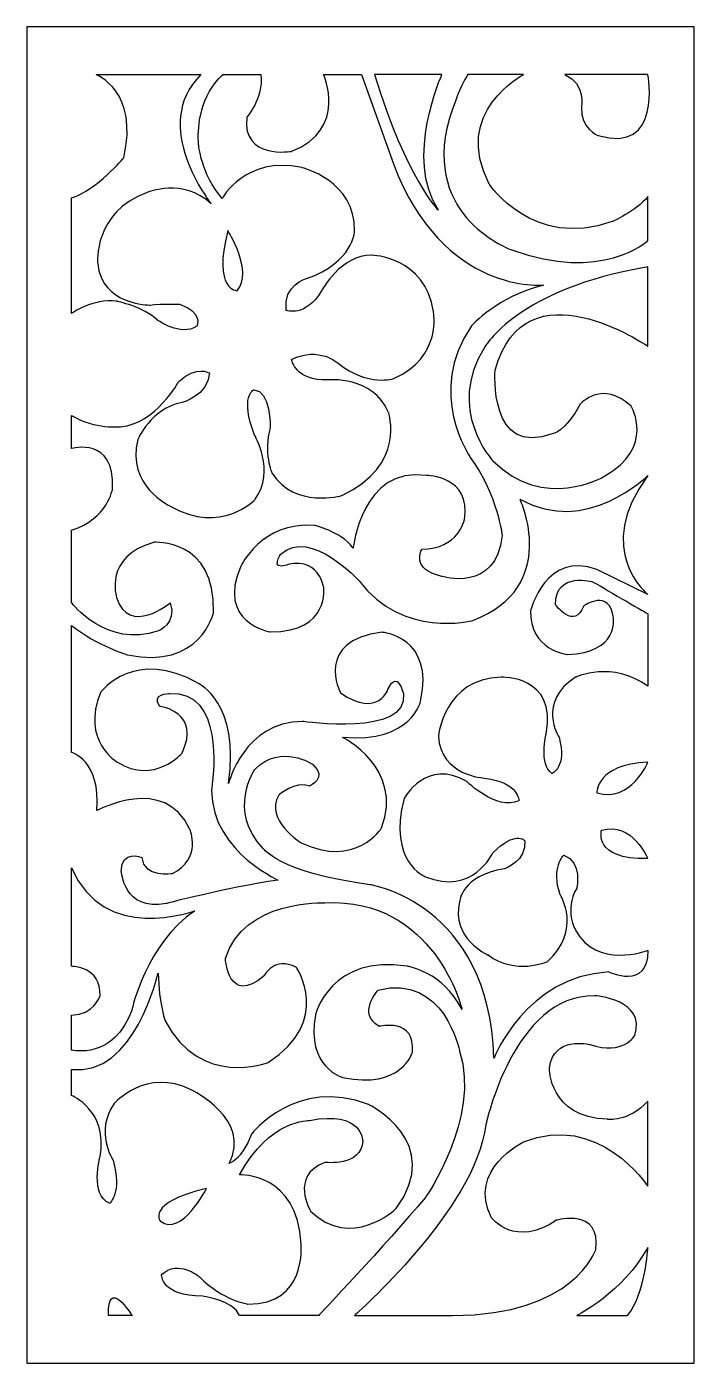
# Model space of a CAD drawing. Header units: centimetres. Extents: x -27 to -21.4, y -2.3 to 9.
import ezdxf

# ---------------------------------------------------------------- set-up
doc = ezdxf.new("R2010")
doc.units = ezdxf.units.CM
doc.header["$MEASUREMENT"] = 0
doc.layers.add('layer 1', color=7, linetype='Continuous')

msp = doc.modelspace()

# ---------------------------------------------------------------- linework, layer by layer
at = {"layer": 'layer 1', "color": 250}
for points, knots in [([(-26.99914, 9.00077), (-26.99914, 9.00077), (-21.3585, 9.00077), (-21.3585, 9.00077), (-21.3585, 9.00077), (-21.3585, 9.00077), (-21.3585, -2.28051), (-21.3585, -2.28051), (-21.3585, -2.28051), (-21.3585, -2.28051), (-26.99914, -2.28051), (-26.99914, -2.28051), (-26.99914, -2.28051), (-26.99914, -2.28051), (-26.99914, 9.00077), (-26.99914, 9.00077)], [0, 0, 0, 0, 0.2, 0.2, 0.2, 0.2, 0.4, 0.4, 0.4, 0.4, 0.6, 0.6, 0.6, 0.6, 1, 1, 1, 1]), ([(-25.34075, 8.59681), (-25.34075, 8.59681), (-25.5738, 8.41822), (-25.54717, 8.01), (-25.54717, 8.01), (-25.54717, 8.01), (-25.52719, 7.75486), (-25.3474, 7.55075), (-25.3474, 7.55075), (-25.3474, 7.55075), (-25.1543, 7.91432), (-24.67487, 7.81227), (-24.67487, 7.81227), (-24.67487, 7.81227), (-24.22208, 7.70383), (-24.22874, 7.27648), (-24.22874, 7.27648), (-24.22874, 7.27648), (-24.23539, 7.01496), (-24.63492, 6.87464), (-24.63492, 6.87464), (-24.63492, 6.87464), (-24.83468, 6.82361), (-24.80805, 6.60675), (-24.80805, 6.60675), (-24.80805, 6.60675), (-24.64158, 6.54296), (-24.5084, 6.77258), (-24.5084, 6.77258), (-24.5084, 6.77258), (-24.34193, 7.07875), (-24.08225, 7.07237), (-24.08225, 7.07237), (-24.08225, 7.07237), (-23.62945, 7.05962), (-23.56286, 6.59399), (-23.56286, 6.59399), (-23.56286, 6.59399), (-23.48296, 6.21766), (-23.8958, 6.03268), (-23.8958, 6.03268), (-23.8958, 6.03268), (-24.10888, 5.95615), (-24.36857, 6.16026), (-24.36857, 6.16026), (-24.36857, 6.16026), (-24.52838, 6.30696), (-24.76144, 6.19215), (-24.76144, 6.19215), (-24.76144, 6.19215), (-24.72814, 6.00717), (-24.45513, 6.01993), (-24.45513, 6.01993), (-24.45513, 6.01993), (-24.07558, 6.0582), (-23.94241, 5.74566), (-23.94241, 5.74566), (-23.94241, 5.74566), (-23.78926, 5.29917), (-24.33528, 5.04403), (-24.33528, 5.04403), (-24.33528, 5.04403), (-24.7348, 4.92922), (-24.9279, 5.23538), (-24.9279, 5.23538), (-24.9279, 5.23538), (-25.00115, 5.40122), (-24.94122, 5.61809), (-24.94122, 5.61809), (-24.94122, 5.61809), (-24.93456, 5.93063), (-25.08105, 5.93701), (-25.08105, 5.93701), (-25.08105, 5.93701), (-25.20091, 5.8796), (-25.0744, 5.5543), (-25.0744, 5.5543), (-25.0744, 5.5543), (-24.89461, 5.25452), (-25.06774, 5.01214), (-25.06774, 5.01214), (-25.06774, 5.01214), (-25.35406, 4.70598), (-25.78688, 4.95473), (-25.78688, 4.95473), (-25.78688, 4.95473), (-26.15977, 5.12695), (-26.05989, 5.51604), (-26.05989, 5.51604), (-26.05989, 5.51604), (-25.95335, 5.77755), (-25.687, 5.82858), (-25.687, 5.82858), (-25.687, 5.82858), (-25.46726, 5.88598), (-25.45394, 6.07734), (-25.45394, 6.07734), (-25.45394, 6.07734), (-25.56049, 6.1475), (-25.71364, 6.00717), (-25.71364, 6.00717), (-25.71364, 6.00717), (-25.90674, 5.64998), (-26.20638, 5.62447), (-26.20638, 5.62447), (-26.20638, 5.62447), (-26.4203, 5.59896), (-26.61964, 5.72015), (-26.61964, 5.72015), (-26.61964, 5.72015), (-26.61964, 5.43949), (-26.61964, 5.43949), (-26.61964, 5.43949), (-26.61964, 5.43949), (-26.25299, 5.54793), (-26.27297, 5.10144), (-26.27297, 5.10144), (-26.27297, 5.10144), (-26.31377, 4.8463), (-26.61964, 4.75062), (-26.61964, 4.75062), (-26.61964, 4.75062), (-26.61964, 4.1383), (-26.61964, 4.1383), (-26.61964, 4.1383), (-26.61964, 4.1383), (-26.32624, 3.74921), (-25.88676, 3.90229), (-25.88676, 3.90229), (-25.88676, 3.90229), (-25.72695, 3.9597), (-25.78688, 4.1383), (-25.78688, 4.1383), (-25.78688, 4.1383), (-26.13314, 3.85127), (-26.23967, 4.18294), (-26.23967, 4.18294), (-26.23967, 4.18294), (-26.35287, 4.52738), (-25.92671, 4.64857), (-25.92671, 4.64857), (-25.92671, 4.64857), (-25.40068, 4.68684), (-25.42065, 4.05538), (-25.42065, 4.05538), (-25.42065, 4.05538), (-25.53385, 3.57062), (-26.14645, 3.69819), (-26.14645, 3.69819), (-26.14645, 3.69819), (-26.40033, 3.77472), (-26.61964, 3.94694), (-26.61964, 3.94694), (-26.61964, 3.94694), (-26.61964, 2.87536), (-26.61964, 2.87536), (-26.61964, 2.87536), (-26.61964, 2.87536), (-26.37285, 2.81158), (-26.40615, 2.38423), (-26.40615, 2.38423), (-26.40615, 2.38423), (-25.83349, 2.69677), (-25.62041, 2.22477), (-25.62041, 2.22477), (-25.62041, 2.22477), (-25.51388, 1.98239), (-25.7669, 1.85482), (-25.7669, 1.85482), (-25.7669, 1.85482), (-26.01328, 1.81655), (-26.0266, 1.98876), (-26.0266, 1.98876), (-26.0266, 1.98876), (-26.19972, 2.05893), (-26.19972, 1.87395), (-26.19972, 1.87395), (-26.19972, 1.87395), (-26.17975, 1.52952), (-25.82017, 1.59968), (-25.82017, 1.59968), (-25.82017, 1.59968), (-25.31411, 1.73363), (-24.87463, 1.79741), (-24.87463, 1.79741), (-24.87463, 1.79741), (-25.52053, 2.09082), (-25.42731, 2.6585), (-25.42731, 2.6585), (-25.42731, 2.6585), (-25.32743, 3.40478), (-25.79354, 3.37289), (-25.79354, 3.37289), (-25.79354, 3.37289), (-25.95335, 3.37289), (-25.87345, 3.26445), (-25.87345, 3.26445), (-25.87345, 3.26445), (-25.52053, 3.21342), (-25.687, 2.86899), (-25.687, 2.86899), (-25.687, 2.86899), (-25.92006, 2.6011), (-26.23302, 2.79245), (-26.23302, 2.79245), (-26.23302, 2.79245), (-26.54598, 2.97104), (-26.37285, 3.38564), (-26.37285, 3.38564), (-26.37285, 3.38564), (-26.07987, 3.76834), (-25.54717, 3.45581), (-25.54717, 3.45581), (-25.54717, 3.45581), (-25.19425, 3.29634), (-25.29414, 2.61385), (-25.29414, 2.61385), (-25.29414, 2.61385), (-25.16096, 3.13688), (-24.66822, 3.13688), (-24.66822, 3.13688), (-24.66822, 3.13688), (-23.76928, 3.00294), (-23.8159, 3.37289), (-23.8159, 3.37289), (-23.8159, 3.37289), (-23.86917, 3.577), (-23.94241, 3.41753), (-23.94241, 3.41753), (-23.94241, 3.41753), (-24.02232, 3.15602), (-24.34859, 3.37926), (-24.34859, 3.37926), (-24.34859, 3.37926), (-24.57499, 3.81937), (-23.99568, 3.88953), (-23.99568, 3.88953), (-23.99568, 3.88953), (-23.55086, 3.85445), (-23.67079, 3.3091), (-23.67079, 3.3091), (-23.67079, 3.3091), (-23.74075, 2.9551), (-24.33039, 3.00294), (-24.33039, 3.00294), (-24.33039, 3.00294), (-23.81071, 2.74461), (-24.00059, 2.23753), (-24.00059, 2.23753), (-24.00059, 2.23753), (-24.22046, 1.89309), (-24.68018, 2.11315), (-24.68018, 2.11315), (-24.68018, 2.11315), (-24.98999, 2.3045), (-24.87006, 2.51498), (-24.87006, 2.51498), (-24.87006, 2.51498), (-24.73015, 2.63936), (-24.61022, 2.59153), (-24.61022, 2.59153), (-24.61022, 2.59153), (-24.45032, 2.6585), (-24.58024, 2.77331), (-24.58024, 2.77331), (-24.58024, 2.77331), (-24.85008, 2.9551), (-25.06995, 2.73504), (-25.06995, 2.73504), (-25.06995, 2.73504), (-25.3098, 2.38104), (-24.99999, 2.06531), (-24.99999, 2.06531), (-24.99999, 2.06531), (-24.88006, 1.86439), (-24.10053, 1.75914), (-24.10053, 1.75914), (-24.10053, 1.75914), (-23.09114, 1.60606), (-23.05116, 0.29529), (-23.05116, 0.29529), (-23.05116, 0.29529), (-22.78133, 0.98417), (-22.08174, 1.02244), (-22.08174, 1.02244), (-22.08174, 1.02244), (-21.75117, 0.85978), (-21.75117, 1.20422), (-21.75117, 1.20422), (-21.75117, 1.20422), (-22.19168, 1.04157), (-22.36158, 1.37644), (-22.36158, 1.37644), (-22.36158, 1.37644), (-22.46152, 1.53909), (-22.35158, 1.73044), (-22.35158, 1.73044), (-22.35158, 1.73044), (-22.30161, 1.9505), (-22.46152, 2.0079), (-22.46152, 2.0079), (-22.46152, 2.0079), (-22.57145, 1.90266), (-22.4915, 1.67304), (-22.4915, 1.67304), (-22.4915, 1.67304), (-22.30161, 1.37644), (-22.60143, 1.10855), (-22.60143, 1.10855), (-22.60143, 1.10855), (-22.87127, 0.99373), (-23.10113, 1.16595), (-23.10113, 1.16595), (-23.10113, 1.16595), (-23.42094, 1.30946), (-23.34099, 1.61563), (-23.34099, 1.61563), (-23.34099, 1.61563), (-23.33099, 1.83568), (-22.96122, 1.89309), (-22.96122, 1.89309), (-22.96122, 1.89309), (-22.77133, 1.96006), (-22.79132, 2.13228), (-22.79132, 2.13228), (-22.79132, 2.13228), (-22.87127, 2.21839), (-23.06115, 2.02704), (-23.06115, 2.02704), (-23.06115, 2.02704), (-23.23106, 1.66347), (-23.63081, 1.82612), (-23.63081, 1.82612), (-23.63081, 1.82612), (-23.95062, 1.9505), (-23.81071, 2.48628), (-23.81071, 2.48628), (-23.81071, 2.48628), (-23.62082, 2.83072), (-23.28102, 2.6298), (-23.28102, 2.6298), (-23.28102, 2.6298), (-23.03117, 2.38104), (-22.84129, 2.46715), (-22.84129, 2.46715), (-22.84129, 2.46715), (-22.83129, 2.62023), (-23.13111, 2.6585), (-23.13111, 2.6585), (-23.13111, 2.6585), (-23.50089, 2.67764), (-23.52088, 3.01251), (-23.52088, 3.01251), (-23.52088, 3.01251), (-23.47091, 3.50045), (-22.9912, 3.51002), (-22.9912, 3.51002), (-22.9912, 3.51002), (-22.51149, 3.52915), (-22.61143, 3.03164), (-22.61143, 3.03164), (-22.61143, 3.03164), (-22.67139, 2.77331), (-22.56145, 2.69677), (-22.56145, 2.69677), (-22.56145, 2.69677), (-22.43154, 2.75418), (-22.50149, 3.00294), (-22.50149, 3.00294), (-22.50149, 3.00294), (-22.69138, 3.29953), (-22.36158, 3.51002), (-22.36158, 3.51002), (-22.36158, 3.51002), (-22.05022, 3.65353), (-21.75117, 3.43348), (-21.75117, 3.43348), (-21.75117, 3.43348), (-21.75117, 4.04581), (-21.75117, 4.04581), (-21.75117, 4.04581), (-21.75117, 4.04581), (-22.08174, 4.23716), (-22.21167, 4.3137), (-22.21167, 4.3137), (-22.21167, 4.3137), (-22.53147, 4.40938), (-22.53147, 4.12235), (-22.53147, 4.12235), (-22.53147, 4.12235), (-22.37157, 3.90229), (-22.29162, 4.11278), (-22.29162, 4.11278), (-22.29162, 4.11278), (-22.07175, 4.26586), (-22.04177, 4.00754), (-22.04177, 4.00754), (-22.04177, 4.00754), (-21.9918, 3.72051), (-22.43154, 3.70137), (-22.43154, 3.70137), (-22.43154, 3.70137), (-22.75134, 3.73964), (-22.74135, 4.07451), (-22.74135, 4.07451), (-22.74135, 4.07451), (-22.6122, 4.5816), (-22.18169, 4.41895), (-22.18169, 4.41895), (-22.18169, 4.41895), (-21.75117, 4.20846), (-21.75117, 4.20846), (-21.75117, 4.20846), (-21.75117, 4.20846), (-22.22011, 4.5816), (-21.75117, 5.21306), (-21.75117, 5.21306), (-21.75117, 5.21306), (-22.27163, 4.69641), (-22.83129, 5.01214), (-22.83129, 5.01214), (-22.83129, 5.01214), (-22.48151, 4.27543), (-23.23106, 3.9884), (-23.23106, 3.9884), (-23.23106, 3.9884), (-23.8207, 3.83532), (-24.19047, 4.32327), (-24.19047, 4.32327), (-24.19047, 4.32327), (-24.60023, 4.77295), (-24.85008, 4.55289), (-24.85008, 4.55289), (-24.85008, 4.55289), (-24.95002, 4.40938), (-24.80011, 4.45721), (-24.80011, 4.45721), (-24.80011, 4.45721), (-24.56026, 4.54332), (-24.49029, 4.27543), (-24.49029, 4.27543), (-24.49029, 4.27543), (-24.43033, 3.89272), (-24.94002, 3.89272), (-24.94002, 3.89272), (-24.94002, 3.89272), (-25.39975, 3.96927), (-25.18987, 4.44765), (-25.18987, 4.44765), (-25.18987, 4.44765), (-25.01998, 4.82079), (-24.57025, 4.79208), (-24.57025, 4.79208), (-24.57025, 4.79208), (-24.35038, 4.74425), (-24.24045, 4.60073), (-24.24045, 4.60073), (-24.24045, 4.60073), (-24.17049, 5.2896), (-23.62082, 5.21306), (-23.62082, 5.21306), (-23.62082, 5.21306), (-23.24105, 5.21306), (-23.30101, 4.83992), (-23.30101, 4.83992), (-23.30101, 4.83992), (-23.35098, 4.59116), (-23.66079, 4.59116), (-23.66079, 4.59116), (-23.66079, 4.59116), (-23.76074, 4.41895), (-23.4909, 4.36154), (-23.4909, 4.36154), (-23.4909, 4.36154), (-23.03117, 4.21802), (-22.98121, 4.70598), (-22.98121, 4.70598), (-22.98121, 4.70598), (-23.02118, 5.05041), (-23.25104, 5.36614), (-23.25104, 5.36614), (-23.25104, 5.36614), (-23.63081, 5.9115), (-23.24105, 6.47598), (-23.24105, 6.47598), (-23.24105, 6.47598), (-23.02118, 6.72475), (-22.63141, 6.82042), (-22.63141, 6.82042), (-22.63141, 6.82042), (-23.4809, 6.73431), (-23.90065, 7.84416), (-23.90065, 7.84416), (-23.90065, 7.84416), (-24.17049, 8.59681), (-24.17049, 8.59681), (-24.17049, 8.59681), (-24.17049, 8.59681), (-24.49029, 8.59681), (-24.49029, 8.59681), (-24.49029, 8.59681), (-24.49029, 8.59681), (-24.28042, 8.14076), (-24.76013, 7.94941), (-24.76013, 7.94941), (-24.76013, 7.94941), (-25.17988, 7.87605), (-25.1399, 8.23643), (-25.1399, 8.23643), (-25.1399, 8.23643), (-24.99999, 8.39271), (-25.01998, 8.59681), (-25.01998, 8.59681), (-25.01998, 8.59681), (-25.34075, 8.59681), (-25.34075, 8.59681)], [0, 0, 0, 0, 0.00769231, 0.00769231, 0.00769231, 0.00769231, 0.01538462, 0.01538462, 0.01538462, 0.01538462, 0.02307692, 0.02307692, 0.02307692, 0.02307692, 0.03076923, 0.03076923, 0.03076923, 0.03076923, 0.03846154, 0.03846154, 0.03846154, 0.03846154, 0.04615385, 0.04615385, 0.04615385, 0.04615385, 0.05384615, 0.05384615, 0.05384615, 0.05384615, 0.06153846, 0.06153846, 0.06153846, 0.06153846, 0.06923077, 0.06923077, 0.06923077, 0.06923077, 0.07692308, 0.07692308, 0.07692308, 0.07692308, 0.08461538, 0.08461538, 0.08461538, 0.08461538, 0.09230769, 0.09230769, 0.09230769, 0.09230769, 0.1, 0.1, 0.1, 0.1, 0.10769231, 0.10769231, 0.10769231, 0.10769231, 0.11538462, 0.11538462, 0.11538462, 0.11538462, 0.12307692, 0.12307692, 0.12307692, 0.12307692, 0.13076923, 0.13076923, 0.13076923, 0.13076923, 0.13846154, 0.13846154, 0.13846154, 0.13846154, 0.14615385, 0.14615385, 0.14615385, 0.14615385, 0.15384615, 0.15384615, 0.15384615, 0.15384615, 0.16153846, 0.16153846, 0.16153846, 0.16153846, 0.16923077, 0.16923077, 0.16923077, 0.16923077, 0.17692308, 0.17692308, 0.17692308, 0.17692308, 0.18461538, 0.18461538, 0.18461538, 0.18461538, 0.19230769, 0.19230769, 0.19230769, 0.19230769, 0.2, 0.2, 0.2, 0.2, 0.20769231, 0.20769231, 0.20769231, 0.20769231, 0.21538462, 0.21538462, 0.21538462, 0.21538462, 0.22307692, 0.22307692, 0.22307692, 0.22307692, 0.23076923, 0.23076923, 0.23076923, 0.23076923, 0.23846154, 0.23846154, 0.23846154, 0.23846154, 0.24615385, 0.24615385, 0.24615385, 0.24615385, 0.25384615, 0.25384615, 0.25384615, 0.25384615, 0.26153846, 0.26153846, 0.26153846, 0.26153846, 0.26923077, 0.26923077, 0.26923077, 0.26923077, 0.27692308, 0.27692308, 0.27692308, 0.27692308, 0.28461538, 0.28461538, 0.28461538, 0.28461538, 0.29230769, 0.29230769, 0.29230769, 0.29230769, 0.3, 0.3, 0.3, 0.3, 0.30769231, 0.30769231, 0.30769231, 0.30769231, 0.31538462, 0.31538462, 0.31538462, 0.31538462, 0.32307692, 0.32307692, 0.32307692, 0.32307692, 0.33076923, 0.33076923, 0.33076923, 0.33076923, 0.33846154, 0.33846154, 0.33846154, 0.33846154, 0.34615385, 0.34615385, 0.34615385, 0.34615385, 0.35384615, 0.35384615, 0.35384615, 0.35384615, 0.36153846, 0.36153846, 0.36153846, 0.36153846, 0.36923077, 0.36923077, 0.36923077, 0.36923077, 0.37692308, 0.37692308, 0.37692308, 0.37692308, 0.38461538, 0.38461538, 0.38461538, 0.38461538, 0.39230769, 0.39230769, 0.39230769, 0.39230769, 0.4, 0.4, 0.4, 0.4, 0.40769231, 0.40769231, 0.40769231, 0.40769231, 0.41538462, 0.41538462, 0.41538462, 0.41538462, 0.42307692, 0.42307692, 0.42307692, 0.42307692, 0.43076923, 0.43076923, 0.43076923, 0.43076923, 0.43846154, 0.43846154, 0.43846154, 0.43846154, 0.44615385, 0.44615385, 0.44615385, 0.44615385, 0.45384615, 0.45384615, 0.45384615, 0.45384615, 0.46153846, 0.46153846, 0.46153846, 0.46153846, 0.46923077, 0.46923077, 0.46923077, 0.46923077, 0.47692308, 0.47692308, 0.47692308, 0.47692308, 0.48461538, 0.48461538, 0.48461538, 0.48461538, 0.49230769, 0.49230769, 0.49230769, 0.49230769, 0.5, 0.5, 0.5, 0.5, 0.50769231, 0.50769231, 0.50769231, 0.50769231, 0.51538462, 0.51538462, 0.51538462, 0.51538462, 0.52307692, 0.52307692, 0.52307692, 0.52307692, 0.53076923, 0.53076923, 0.53076923, 0.53076923, 0.53846154, 0.53846154, 0.53846154, 0.53846154, 0.54615385, 0.54615385, 0.54615385, 0.54615385, 0.55384615, 0.55384615, 0.55384615, 0.55384615, 0.56153846, 0.56153846, 0.56153846, 0.56153846, 0.56923077, 0.56923077, 0.56923077, 0.56923077, 0.57692308, 0.57692308, 0.57692308, 0.57692308, 0.58461538, 0.58461538, 0.58461538, 0.58461538, 0.59230769, 0.59230769, 0.59230769, 0.59230769, 0.6, 0.6, 0.6, 0.6, 0.60769231, 0.60769231, 0.60769231, 0.60769231, 0.61538462, 0.61538462, 0.61538462, 0.61538462, 0.62307692, 0.62307692, 0.62307692, 0.62307692, 0.63076923, 0.63076923, 0.63076923, 0.63076923, 0.63846154, 0.63846154, 0.63846154, 0.63846154, 0.64615385, 0.64615385, 0.64615385, 0.64615385, 0.65384615, 0.65384615, 0.65384615, 0.65384615, 0.66153846, 0.66153846, 0.66153846, 0.66153846, 0.66923077, 0.66923077, 0.66923077, 0.66923077, 0.67692308, 0.67692308, 0.67692308, 0.67692308, 0.68461538, 0.68461538, 0.68461538, 0.68461538, 0.69230769, 0.69230769, 0.69230769, 0.69230769, 0.7, 0.7, 0.7, 0.7, 0.70769231, 0.70769231, 0.70769231, 0.70769231, 0.71538462, 0.71538462, 0.71538462, 0.71538462, 0.72307692, 0.72307692, 0.72307692, 0.72307692, 0.73076923, 0.73076923, 0.73076923, 0.73076923, 0.73846154, 0.73846154, 0.73846154, 0.73846154, 0.74615385, 0.74615385, 0.74615385, 0.74615385, 0.75384615, 0.75384615, 0.75384615, 0.75384615, 0.76153846, 0.76153846, 0.76153846, 0.76153846, 0.76923077, 0.76923077, 0.76923077, 0.76923077, 0.77692308, 0.77692308, 0.77692308, 0.77692308, 0.78461538, 0.78461538, 0.78461538, 0.78461538, 0.79230769, 0.79230769, 0.79230769, 0.79230769, 0.8, 0.8, 0.8, 0.8, 0.80769231, 0.80769231, 0.80769231, 0.80769231, 0.81538462, 0.81538462, 0.81538462, 0.81538462, 0.82307692, 0.82307692, 0.82307692, 0.82307692, 0.83076923, 0.83076923, 0.83076923, 0.83076923, 0.83846154, 0.83846154, 0.83846154, 0.83846154, 0.84615385, 0.84615385, 0.84615385, 0.84615385, 0.85384615, 0.85384615, 0.85384615, 0.85384615, 0.86153846, 0.86153846, 0.86153846, 0.86153846, 0.86923077, 0.86923077, 0.86923077, 0.86923077, 0.87692308, 0.87692308, 0.87692308, 0.87692308, 0.88461538, 0.88461538, 0.88461538, 0.88461538, 0.89230769, 0.89230769, 0.89230769, 0.89230769, 0.9, 0.9, 0.9, 0.9, 0.90769231, 0.90769231, 0.90769231, 0.90769231, 0.91538462, 0.91538462, 0.91538462, 0.91538462, 0.92307692, 0.92307692, 0.92307692, 0.92307692, 0.93076923, 0.93076923, 0.93076923, 0.93076923, 0.93846154, 0.93846154, 0.93846154, 0.93846154, 0.94615385, 0.94615385, 0.94615385, 0.94615385, 0.95384615, 0.95384615, 0.95384615, 0.95384615, 0.96153846, 0.96153846, 0.96153846, 0.96153846, 0.96923077, 0.96923077, 0.96923077, 0.96923077, 0.97692308, 0.97692308, 0.97692308, 0.97692308, 0.98461538, 0.98461538, 0.98461538, 0.98461538, 1, 1, 1, 1]), ([(-26.4128, 8.59681), (-26.4128, 8.59681), (-26.04657, 8.45649), (-26.17975, 7.89519), (-26.17975, 7.89519), (-26.17975, 7.89519), (-26.40699, 7.62092), (-26.61964, 7.55713), (-26.61964, 7.55713), (-26.61964, 7.55713), (-26.61964, 6.58123), (-26.61964, 6.58123), (-26.61964, 6.58123), (-26.61964, 6.58123), (-26.43944, 6.7088), (-26.23967, 6.68328), (-26.23967, 6.68328), (-26.23967, 6.68328), (-26.01328, 6.63864), (-25.89342, 6.52383), (-25.89342, 6.52383), (-25.89342, 6.52383), (-25.70032, 6.3835), (-25.56049, 6.4728), (-25.56049, 6.4728), (-25.56049, 6.4728), (-25.50721, 6.59399), (-25.70698, 6.65777), (-25.70698, 6.65777), (-25.70698, 6.65777), (-25.85347, 6.66415), (-25.96001, 6.65139), (-25.96001, 6.65139), (-25.96001, 6.65139), (-26.36619, 6.65139), (-26.39948, 7.00221), (-26.39948, 7.00221), (-26.39948, 7.00221), (-26.43944, 7.43594), (-25.97999, 7.60178), (-25.97999, 7.60178), (-25.97999, 7.60178), (-25.68034, 7.72935), (-25.44063, 7.5061), (-25.44063, 7.5061), (-25.44063, 7.5061), (-25.96667, 8.16946), (-25.52719, 8.59681), (-25.52719, 8.59681), (-25.52719, 8.59681), (-26.4128, 8.59681), (-26.4128, 8.59681)], [0, 0, 0, 0, 0.07142857, 0.07142857, 0.07142857, 0.07142857, 0.14285714, 0.14285714, 0.14285714, 0.14285714, 0.21428571, 0.21428571, 0.21428571, 0.21428571, 0.28571429, 0.28571429, 0.28571429, 0.28571429, 0.35714286, 0.35714286, 0.35714286, 0.35714286, 0.42857143, 0.42857143, 0.42857143, 0.42857143, 0.5, 0.5, 0.5, 0.5, 0.57142857, 0.57142857, 0.57142857, 0.57142857, 0.64285714, 0.64285714, 0.64285714, 0.64285714, 0.71428571, 0.71428571, 0.71428571, 0.71428571, 0.78571429, 0.78571429, 0.78571429, 0.78571429, 0.85714286, 0.85714286, 0.85714286, 0.85714286, 1, 1, 1, 1]), ([(-24.06056, 8.59681), (-24.06056, 8.59681), (-23.4909, 8.59681), (-23.4909, 8.59681), (-23.4909, 8.59681), (-23.4909, 8.59681), (-23.81071, 7.892), (-23.52088, 7.45189), (-23.52088, 7.45189), (-23.52088, 7.45189), (-23.79072, 7.71659), (-24.06056, 8.59681)], [0, 0, 0, 0, 0.25, 0.25, 0.25, 0.25, 0.5, 0.5, 0.5, 0.5, 1, 1, 1, 1]), ([(-22.80131, 8.59681), (-22.80131, 8.59681), (-23.41094, 8.28427), (-23.09114, 7.67194), (-23.09114, 7.67194), (-23.09114, 7.67194), (-22.72136, 7.11702), (-22.05176, 7.35621), (-22.05176, 7.35621), (-22.05176, 7.35621), (-21.85034, 7.44232), (-21.75117, 7.5667), (-21.75117, 7.5667), (-21.75117, 7.5667), (-21.75117, 7.19356), (-21.75117, 7.19356), (-21.75117, 7.19356), (-21.75117, 7.19356), (-22.14171, 6.83956), (-22.90125, 7.11702), (-22.90125, 7.11702), (-22.90125, 7.11702), (-23.66079, 7.38492), (-23.43093, 8.2173), (-23.43093, 8.2173), (-23.43093, 8.2173), (-23.34099, 8.50752), (-23.27103, 8.59681), (-23.27103, 8.59681), (-23.27103, 8.59681), (-22.80131, 8.59681), (-22.80131, 8.59681)], [0, 0, 0, 0, 0.11111111, 0.11111111, 0.11111111, 0.11111111, 0.22222222, 0.22222222, 0.22222222, 0.22222222, 0.33333333, 0.33333333, 0.33333333, 0.33333333, 0.44444444, 0.44444444, 0.44444444, 0.44444444, 0.55555556, 0.55555556, 0.55555556, 0.55555556, 0.66666667, 0.66666667, 0.66666667, 0.66666667, 0.77777778, 0.77777778, 0.77777778, 0.77777778, 1, 1, 1, 1]), ([(-21.75117, 8.59681), (-21.75117, 8.59681), (-21.62202, 7.9207), (-22.17169, 8.08335), (-22.17169, 8.08335), (-22.17169, 8.08335), (-22.3216, 8.14076), (-22.31161, 8.32254), (-22.31161, 8.32254), (-22.31161, 8.32254), (-22.27163, 8.51709), (-22.45153, 8.59681), (-22.45153, 8.59681), (-22.45153, 8.59681), (-21.75117, 8.59681), (-21.75117, 8.59681)], [0, 0, 0, 0, 0.2, 0.2, 0.2, 0.2, 0.4, 0.4, 0.4, 0.4, 0.6, 0.6, 0.6, 0.6, 1, 1, 1, 1]), ([(-25.29981, 7.27967), (-25.29981, 7.27967), (-25.07994, 6.93524), (-25.21985, 6.77258), (-25.21985, 6.77258), (-25.21985, 6.77258), (-25.42973, 6.77258), (-25.29981, 7.27967)], [0, 0, 0, 0, 0.33333333, 0.33333333, 0.33333333, 0.33333333, 1, 1, 1, 1]), ([(-21.75117, 6.97351), (-21.75117, 6.97351), (-21.75117, 6.30377), (-21.75117, 6.30377), (-21.75117, 6.30377), (-21.75117, 6.30377), (-22.79132, 7.02134), (-23.04117, 6.10285), (-23.04117, 6.10285), (-23.04117, 6.10285), (-23.10113, 5.35658), (-22.55146, 5.56706), (-22.55146, 5.56706), (-22.55146, 5.56706), (-22.45153, 5.57663), (-22.3216, 5.81582), (-22.3216, 5.81582), (-22.3216, 5.81582), (-22.13172, 6.02631), (-21.89186, 5.79668), (-21.89186, 5.79668), (-21.89186, 5.79668), (-21.68199, 5.45225), (-22.12172, 5.20349), (-22.12172, 5.20349), (-22.12172, 5.20349), (-22.63141, 4.90689), (-23.06115, 5.33744), (-23.06115, 5.33744), (-23.06115, 5.33744), (-23.46092, 5.76798), (-23.13111, 6.2942), (-23.13111, 6.2942), (-23.13111, 6.2942), (-22.85051, 6.79172), (-21.75117, 6.97351)], [0, 0, 0, 0, 0.1, 0.1, 0.1, 0.1, 0.2, 0.2, 0.2, 0.2, 0.3, 0.3, 0.3, 0.3, 0.4, 0.4, 0.4, 0.4, 0.5, 0.5, 0.5, 0.5, 0.6, 0.6, 0.6, 0.6, 0.7, 0.7, 0.7, 0.7, 0.8, 0.8, 0.8, 0.8, 1, 1, 1, 1]), ([(-21.75117, 2.79245), (-21.75117, 2.79245), (-21.89186, 2.44801), (-22.18169, 2.53412), (-22.18169, 2.53412), (-22.18169, 2.53412), (-22.1909, 2.77331), (-21.75117, 2.79245)], [0, 0, 0, 0, 0.33333333, 0.33333333, 0.33333333, 0.33333333, 1, 1, 1, 1]), ([(-21.75117, 1.9792), (-21.75117, 1.9792), (-21.88187, 2.29493), (-22.14171, 2.21839), (-22.14171, 2.21839), (-22.14171, 2.21839), (-22.22089, 1.96963), (-21.75117, 1.9792)], [0, 0, 0, 0, 0.33333333, 0.33333333, 0.33333333, 0.33333333, 1, 1, 1, 1]), ([(-26.61964, 1.90266), (-26.61964, 1.90266), (-26.61964, 1.07027), (-26.61964, 1.07027), (-26.61964, 1.07027), (-26.61964, 1.07027), (-26.36917, 1.07027), (-26.37916, 0.82151), (-26.37916, 0.82151), (-26.37916, 0.82151), (-26.43039, 0.65887), (-26.61964, 0.65887), (-26.61964, 0.65887), (-26.61964, 0.65887), (-26.61964, 0.36227), (-26.61964, 0.36227), (-26.61964, 0.36227), (-26.61964, 0.36227), (-26.25923, 0.27616), (-26.10932, 0.7067), (-26.10932, 0.7067), (-26.10932, 0.7067), (-25.98939, 1.26163), (-25.57964, 1.53909), (-25.57964, 1.53909), (-25.57964, 1.53909), (-26.34981, 1.25206), (-26.61964, 1.90266)], [0, 0, 0, 0, 0.125, 0.125, 0.125, 0.125, 0.25, 0.25, 0.25, 0.25, 0.375, 0.375, 0.375, 0.375, 0.5, 0.5, 0.5, 0.5, 0.625, 0.625, 0.625, 0.625, 0.75, 0.75, 0.75, 0.75, 1, 1, 1, 1]), ([(-26.61964, 0.19961), (-26.61964, 0.19961), (-26.61964, -0.02044), (-26.61964, -0.02044), (-26.61964, -0.02044), (-26.61964, -0.02044), (-26.3092, -0.14482), (-26.37916, -0.53709), (-26.37916, -0.53709), (-26.37916, -0.53709), (-26.4691, -0.86239), (-26.2992, -0.92937), (-26.2992, -0.92937), (-26.2992, -0.92937), (-26.18927, -0.84326), (-26.26922, -0.56579), (-26.26922, -0.56579), (-26.26922, -0.56579), (-26.42913, -0.3266), (-26.25923, -0.08741), (-26.25923, -0.08741), (-26.25923, -0.08741), (-25.98939, 0.21875), (-25.60962, 0.0274), (-25.60962, 0.0274), (-25.60962, 0.0274), (-25.08994, -0.22136), (-25.28981, -0.5945), (-25.28981, -0.5945), (-25.28981, -0.5945), (-25.17988, -0.56579), (-25.09993, -0.34573), (-25.09993, -0.34573), (-25.09993, -0.34573), (-24.72016, 0.14221), (-24.11052, -0.09698), (-24.11052, -0.09698), (-24.11052, -0.09698), (-23.46092, -0.41271), (-23.88066, -0.9772), (-23.88066, -0.9772), (-23.88066, -0.9772), (-24.26043, -1.3312), (-24.60023, -0.99634), (-24.60023, -0.99634), (-24.60023, -0.99634), (-24.78012, -0.69974), (-24.4803, -0.58493), (-24.4803, -0.58493), (-24.4803, -0.58493), (-24.17049, -0.6232), (-24.16049, -0.40314), (-24.16049, -0.40314), (-24.16049, -0.40314), (-24.16049, -0.14482), (-24.61022, -0.23092), (-24.61022, -0.23092), (-24.61022, -0.23092), (-24.95002, -0.22136), (-25.19986, -0.69017), (-25.19986, -0.69017), (-25.19986, -0.69017), (-24.71016, -0.67104), (-24.68018, -1.2738), (-24.68018, -1.2738), (-24.68018, -1.2738), (-24.63021, -1.79045), (-25.12991, -1.78088), (-25.12991, -1.78088), (-25.12991, -1.78088), (-25.33978, -1.75218), (-25.53966, -1.55126), (-25.53966, -1.55126), (-25.53966, -1.55126), (-25.71955, -1.39818), (-25.85947, -1.53213), (-25.85947, -1.53213), (-25.85947, -1.53213), (-25.86946, -1.71391), (-25.50968, -1.71391), (-25.50968, -1.71391), (-25.50968, -1.71391), (-25.24984, -1.75218), (-25.19986, -1.87656), (-25.19986, -1.87656), (-25.19986, -1.87656), (-24.53027, -1.87656), (-24.53027, -1.87656), (-24.53027, -1.87656), (-24.53027, -1.87656), (-23.97061, -1.28337), (-23.63081, -0.88152), (-23.63081, -0.88152), (-23.63081, -0.88152), (-23.16109, -0.21179), (-23.34099, 0.3527), (-23.34099, 0.3527), (-23.34099, 0.3527), (-23.47091, 1.01287), (-24.03057, 0.86935), (-24.03057, 0.86935), (-24.03057, 0.86935), (-24.21046, 0.66843), (-24.02058, 0.56319), (-24.02058, 0.56319), (-24.02058, 0.56319), (-23.71076, 0.63973), (-23.74075, 0.34313), (-23.74075, 0.34313), (-23.74075, 0.34313), (-23.83069, 0.0274), (-24.33039, 0.13264), (-24.33039, 0.13264), (-24.33039, 0.13264), (-24.6402, 0.21875), (-24.56026, 0.65887), (-24.56026, 0.65887), (-24.56026, 0.65887), (-24.43033, 1.17552), (-23.78072, 1.07027), (-23.78072, 1.07027), (-23.78072, 1.07027), (-23.4809, 1.02244), (-23.321, 0.7067), (-23.321, 0.7067), (-23.321, 0.7067), (-23.55086, 1.6539), (-24.4803, 1.60606), (-24.4803, 1.60606), (-24.4803, 1.60606), (-25.16988, 1.63476), (-25.3198, 1.13725), (-25.3198, 1.13725), (-25.3198, 1.13725), (-25.29981, 0.72584), (-24.98999, 0.99373), (-24.98999, 0.99373), (-24.98999, 0.99373), (-24.91004, 1.15638), (-24.72016, 1.0607), (-24.72016, 1.0607), (-24.72016, 1.0607), (-24.41034, 0.61103), (-24.96001, 0.25702), (-24.96001, 0.25702), (-24.96001, 0.25702), (-25.52967, 0.03697), (-25.82949, 0.61103), (-25.82949, 0.61103), (-25.82949, 0.61103), (-25.87946, 0.74497), (-25.88945, 1.01287), (-25.88945, 1.01287), (-25.88945, 1.01287), (-26.08996, 0.13264), (-26.61964, 0.19961)], [0, 0, 0, 0, 0.025, 0.025, 0.025, 0.025, 0.05, 0.05, 0.05, 0.05, 0.075, 0.075, 0.075, 0.075, 0.1, 0.1, 0.1, 0.1, 0.125, 0.125, 0.125, 0.125, 0.15, 0.15, 0.15, 0.15, 0.175, 0.175, 0.175, 0.175, 0.2, 0.2, 0.2, 0.2, 0.225, 0.225, 0.225, 0.225, 0.25, 0.25, 0.25, 0.25, 0.275, 0.275, 0.275, 0.275, 0.3, 0.3, 0.3, 0.3, 0.325, 0.325, 0.325, 0.325, 0.35, 0.35, 0.35, 0.35, 0.375, 0.375, 0.375, 0.375, 0.4, 0.4, 0.4, 0.4, 0.425, 0.425, 0.425, 0.425, 0.45, 0.45, 0.45, 0.45, 0.475, 0.475, 0.475, 0.475, 0.5, 0.5, 0.5, 0.5, 0.525, 0.525, 0.525, 0.525, 0.55, 0.55, 0.55, 0.55, 0.575, 0.575, 0.575, 0.575, 0.6, 0.6, 0.6, 0.6, 0.625, 0.625, 0.625, 0.625, 0.65, 0.65, 0.65, 0.65, 0.675, 0.675, 0.675, 0.675, 0.7, 0.7, 0.7, 0.7, 0.725, 0.725, 0.725, 0.725, 0.75, 0.75, 0.75, 0.75, 0.775, 0.775, 0.775, 0.775, 0.8, 0.8, 0.8, 0.8, 0.825, 0.825, 0.825, 0.825, 0.85, 0.85, 0.85, 0.85, 0.875, 0.875, 0.875, 0.875, 0.9, 0.9, 0.9, 0.9, 0.925, 0.925, 0.925, 0.925, 0.95, 0.95, 0.95, 0.95, 1, 1, 1, 1]), ([(-24.23045, -1.87656), (-24.23045, -1.87656), (-23.20107, -0.9772), (-23.12112, -0.2692), (-23.12112, -0.2692), (-23.12112, -0.2692), (-22.88126, 0.83108), (-22.20167, 0.82151), (-22.20167, 0.82151), (-22.20167, 0.82151), (-21.76194, 0.79281), (-21.86188, 0.48665), (-21.86188, 0.48665), (-21.86188, 0.48665), (-21.95183, 0.31443), (-22.24165, 0.4101), (-22.24165, 0.4101), (-22.24165, 0.4101), (-22.55146, 0.48665), (-22.58144, 0.20919), (-22.58144, 0.20919), (-22.58144, 0.20919), (-22.59144, -0.20222), (-22.09174, -0.22136), (-22.09174, -0.22136), (-22.09174, -0.22136), (-21.92029, -0.25006), (-21.75117, -0.06828), (-21.75117, -0.06828), (-21.75117, -0.06828), (-21.75117, -0.78585), (-21.75117, -0.78585), (-21.75117, -0.78585), (-21.75117, -0.78585), (-22.17169, -0.15439), (-22.80131, -0.41271), (-22.80131, -0.41271), (-22.80131, -0.41271), (-23.28102, -0.64233), (-23.07115, -1.05374), (-23.07115, -1.05374), (-23.07115, -1.05374), (-22.87127, -1.31207), (-22.52148, -1.07288), (-22.52148, -1.07288), (-22.52148, -1.07288), (-22.14171, -0.96763), (-22.19168, -1.32164), (-22.19168, -1.32164), (-22.19168, -1.32164), (-22.37157, -1.87656), (-23.40095, -1.87656), (-23.40095, -1.87656), (-23.40095, -1.87656), (-24.23045, -1.87656), (-24.23045, -1.87656)], [0, 0, 0, 0, 0.06666667, 0.06666667, 0.06666667, 0.06666667, 0.13333333, 0.13333333, 0.13333333, 0.13333333, 0.2, 0.2, 0.2, 0.2, 0.26666667, 0.26666667, 0.26666667, 0.26666667, 0.33333333, 0.33333333, 0.33333333, 0.33333333, 0.4, 0.4, 0.4, 0.4, 0.46666667, 0.46666667, 0.46666667, 0.46666667, 0.53333333, 0.53333333, 0.53333333, 0.53333333, 0.6, 0.6, 0.6, 0.6, 0.66666667, 0.66666667, 0.66666667, 0.66666667, 0.73333333, 0.73333333, 0.73333333, 0.73333333, 0.8, 0.8, 0.8, 0.8, 0.86666667, 0.86666667, 0.86666667, 0.86666667, 1, 1, 1, 1]), ([(-25.4797, -0.80498), (-25.4797, -0.80498), (-25.68957, -1.21639), (-25.86946, -1.08245), (-25.86946, -1.08245), (-25.86946, -1.08245), (-25.99938, -0.92937), (-25.4797, -0.80498)], [0, 0, 0, 0, 0.33333333, 0.33333333, 0.33333333, 0.33333333, 1, 1, 1, 1]), ([(-22.35158, -1.87656), (-22.35158, -1.87656), (-21.96027, -1.6852), (-21.75117, -1.3025), (-21.75117, -1.3025), (-21.75117, -1.3025), (-21.77193, -1.69477), (-21.92184, -1.87656), (-21.92184, -1.87656), (-21.92184, -1.87656), (-22.35158, -1.87656), (-22.35158, -1.87656)], [0, 0, 0, 0, 0.25, 0.25, 0.25, 0.25, 0.5, 0.5, 0.5, 0.5, 1, 1, 1, 1]), ([(-26.10932, -1.87656), (-26.10932, -1.87656), (-26.31919, -1.54169), (-26.3092, -1.87656), (-26.3092, -1.87656), (-26.3092, -1.87656), (-26.10932, -1.87656), (-26.10932, -1.87656)], [0, 0, 0, 0, 0.33333333, 0.33333333, 0.33333333, 0.33333333, 1, 1, 1, 1])]:
    msp.add_open_spline(points, degree=3, knots=knots, dxfattribs=at)

doc.saveas('drawing.dxf')
